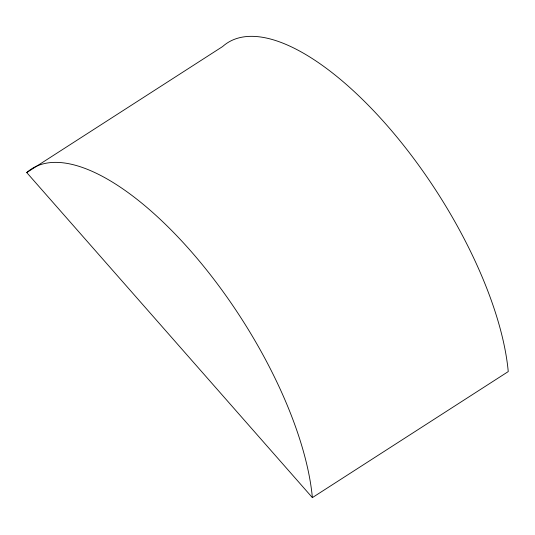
<?xml version="1.0" encoding="UTF-8"?>
<svg xmlns="http://www.w3.org/2000/svg" width="535" height="535" viewBox="0 0 535 535"><rect width="100%" height="100%" fill="white"/><g stroke="black" fill="none" stroke-linecap="round" stroke-linejoin="round"><path stroke-width="0.8" d="M26.75 172.571L222.627 46.545A238.998 95.384 57.2 0 1 386.33 124.642A238.998 95.384 57.2 0 1 508.25 371.584L312.373 497.617L26.75 172.571A238.998 95.384 57.2 0 1 190.453 250.674A238.998 95.384 57.2 0 1 312.373 497.617"/></g></svg>
